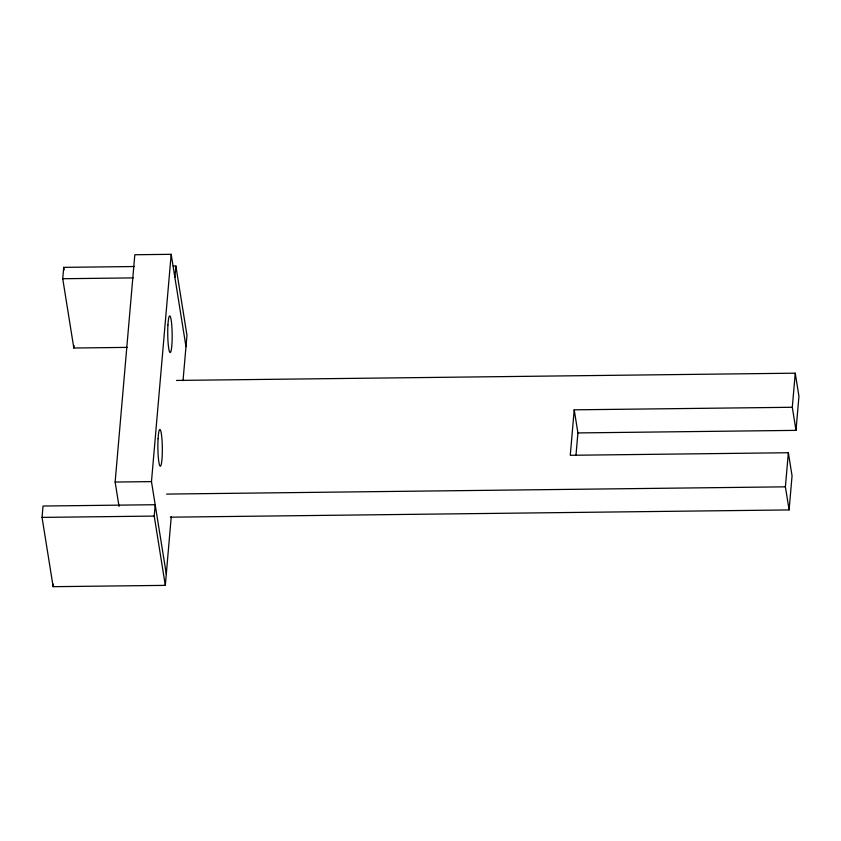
<?xml version="1.0" encoding="UTF-8"?>
<svg xmlns="http://www.w3.org/2000/svg" width="841" height="841" viewBox="0 0 841 841"><rect width="100%" height="100%" fill="white"/><g stroke="black" fill="none" stroke-linecap="round" stroke-linejoin="round"><path stroke-width="1.26" d="M42.05 517.394L43.038 506.03L155.207 504.716L154.218 516.08L165.32 585.368L53.151 586.682L42.05 517.394L154.218 516.08M127.296 347.386L73.829 348.016L62.728 278.728L63.716 267.364L134.139 266.534M53.151 586.682L53.372 584.159M73.829 348.016L74.04 345.493M119.033 506.419L115.133 482.04L134.823 254.749L171.175 254.318L185.998 346.702M166.297 574.004L151.475 481.62L171.175 254.318M174.896 277.414L175.885 266.05L173.267 266.082M165.32 585.368L171.259 516.521M183.023 380.668L186.975 335.338L175.885 266.05M574.214 409.83L577.914 432.926L795.996 430.371L792.296 407.275L574.214 409.83L570.272 455.296L788.353 452.731L792.054 475.827L789.1 509.93L170.324 517.183M576.001 455.013L577.914 432.926M789.1 509.93L785.399 486.834L788.353 452.731M792.296 407.275L795.25 373.183L176.473 380.437M795.996 430.371L798.95 396.279L795.25 373.183M62.728 278.728L133.162 277.898M115.133 482.04L151.475 481.62M166.623 494.088L785.399 486.834M63.716 267.364L64.126 269.929M158.076 438.729A18.313 2.208 89.3 0 0 160.316 466.198A18.313 2.208 89.3 0 0 161.914 438.739A18.313 2.208 89.3 0 0 158.076 438.729M167.927 325.078A18.313 2.208 89.3 0 0 170.155 352.547A18.313 2.208 89.3 0 0 171.753 325.099A18.313 2.208 89.3 0 0 167.927 325.078"/></g></svg>
